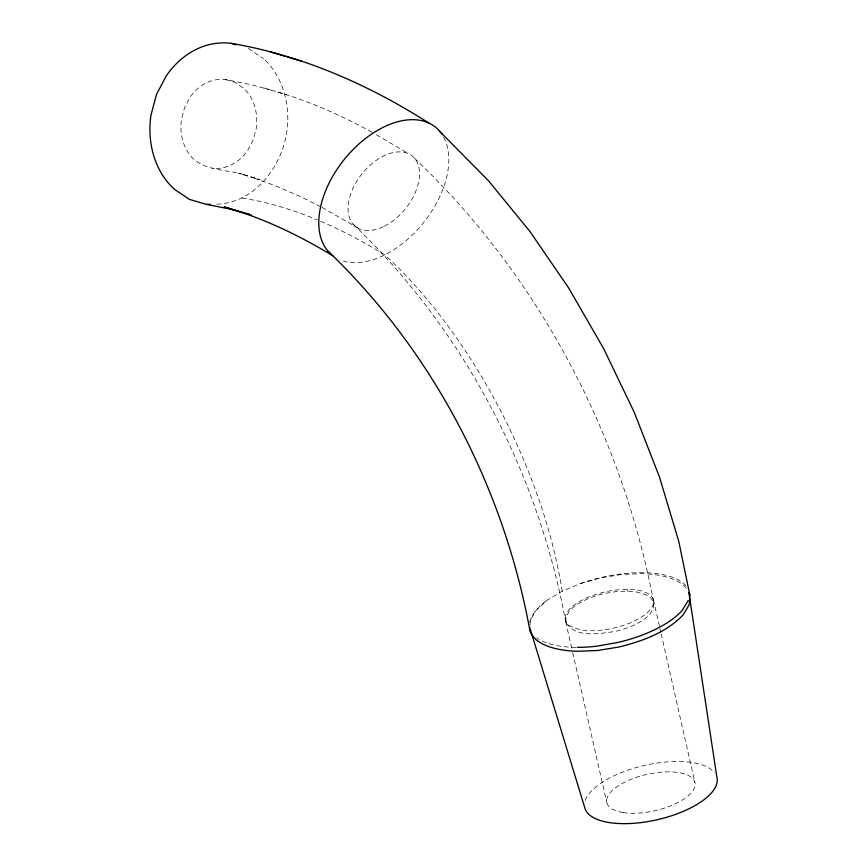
<?xml version="1.0" encoding="UTF-8"?>
<svg xmlns="http://www.w3.org/2000/svg" width="867" height="867" viewBox="0 0 867 867"><rect width="100%" height="100%" fill="white"/><g stroke="black" fill="none" stroke-linecap="round" stroke-linejoin="round"><path stroke-width="0.65" stroke-dasharray="4.33 3.25" d="M530.03 625.248L530.257 620.469L536.142 610.346L547.175 600.224L562.217 591.229L580.478 583.513A81.465 33.52 -12.8 0 1 685.699 585.745M565.804 622.138L566.053 616.87L569.294 611.3A45.626 20.006 -11.7 0 1 604.993 593.396L616.545 591.543L627.632 591.121L637.516 592.15L645.503 594.567L651.063 598.197L653.805 602.803L653.555 608.07L650.315 613.63A45.626 20.006 -11.7 0 1 614.616 631.534C599.26 633.549 574.951 638.567 565.783 622.04M216.804 204.157C254.161 203.106 281.222 167.483 286.684 132.792A80.479 67.182 -80.1 0 0 263.427 58.588M353.162 224.217C463.303 329.265 537.54 470.987 565.392 620.306L568.134 624.608L573.596 627.871L581.681 629.995A45.192 18.597 -12.8 0 0 635.554 620.425A45.192 18.597 -12.8 0 0 650.64 595.412C640.876 588.108 627.708 589.192 616.242 589.993L616.134 589.983A45.192 18.597 -12.8 0 0 565.642 615.299L565.392 620.306L572.393 651.16M580.478 583.513L601.048 577.79L622.051 574.431L642.219 573.651A80.479 35.298 -11.7 0 1 687.314 589.473M320.812 206.769L301.857 197.232L276.161 186.037L250.953 176.966L260.002 179.642L238.544 173.237L247.713 175.958C230.286 169.303 209.413 171.85 194.327 159.788A44.26 36.956 -80.1 0 1 181.528 118.985L184.563 107.681L189.916 97.494A45.626 38.083 -80.1 0 1 225.615 79.591L250.845 84.576L273.322 90.742M225.615 79.591L235.044 82.365L243.367 87.968A44.26 36.956 -80.1 0 1 256.166 128.782L253.131 140.075L247.778 150.273A45.626 38.083 -80.1 0 1 212.079 168.176M277.646 92.075C310.538 101.612 341.956 115.745 371.932 132.207M264.164 88.033L286.695 94.763M322.004 207.397L358.96 228.639M376.311 134.667L408.628 153.752M248.298 48.4L263.427 58.588M414.426 158.162C538.526 275.912 622.343 434.985 653.805 602.803M653.393 599.715L659.657 627.296M659.95 628.608L660.849 632.552M661.153 633.864L694.868 782.283M627.22 589.289L627.632 591.121M572.697 652.472L606.867 802.875M562.217 591.229A317.105 148.42 63.4 0 0 384.829 254.909A755.634 353.671 63.4 0 0 318.612 220.446M575.894 647.346A81.465 33.52 -12.8 0 1 536.825 637.809M529.845 622.213A81.465 33.52 -12.8 0 1 547.175 600.224M242.11 198.077A755.634 353.671 63.4 0 1 317.409 219.936M585.247 800.512A67.789 27.896 -12.8 0 1 646.533 764.965A67.789 27.896 -12.8 0 1 714.603 772.681M443.731 137.235A82.278 50.687 -51.1 0 1 421.124 225.572A82.278 50.687 -51.1 0 1 339.745 259.764M623.156 812.563A45.192 18.597 -12.8 0 0 694.619 787.279A45.192 18.597 -12.8 0 0 634.828 777.883A45.192 18.597 -12.8 0 0 623.156 812.563M384.395 226.179A45.247 27.874 -51.1 0 0 414.437 158.152A45.247 27.874 -51.1 0 0 352.533 189.255A45.247 27.874 -51.1 0 0 384.395 226.179"/><path stroke-width="1.3" d="M439.482 131.145L488.663 180.954L529.954 231.511L568.644 287.909L603.703 348.697L634.254 412.313L659.494 477.099L678.774 541.398L689.807 594.892L689.352 604.472L683.174 614.844C666.289 632.65 642.371 641.179 619.103 646.988L597.558 650.51L577.389 651.28A80.479 35.298 -11.7 0 1 529.802 630.038L529.921 627.643M688.246 600.473L682.416 610.14A81.465 33.52 -12.8 0 1 618.063 642.414L597.244 646.11A81.465 33.52 -12.8 0 1 577.249 647.346M428.948 123.125C368.735 84.608 301.911 55.315 231.153 43.35A82.95 69.252 -80.1 0 0 166.258 75.906L156.504 94.438L151.01 114.975A80.479 67.182 -80.1 0 0 174.267 189.179L189.396 199.367L206.541 204.417L210.388 204.319M206.541 204.417L229.311 208.893L250.422 214.756M231.153 43.35L236.052 44.791M251.517 215.092L224.325 206.985C262.647 217.855 298.877 235.174 332.863 255.808M287.551 56.994L301.315 61.134M270.894 52.063L284.864 56.257M328.105 251.246C433.218 351.699 503.564 487.362 529.802 630.038M530.474 629.865L584.867 808.022A67.789 27.896 -12.8 0 0 658.086 819.543A67.789 27.896 -12.8 0 0 716.868 777.135L688.907 592.79M689.07 592.681A80.479 35.298 -11.7 0 1 689.818 594.892M330.858 254.129A82.278 50.687 -51.1 0 1 350.138 152.635A82.278 50.687 -51.1 0 1 441.769 134.006"/></g></svg>
